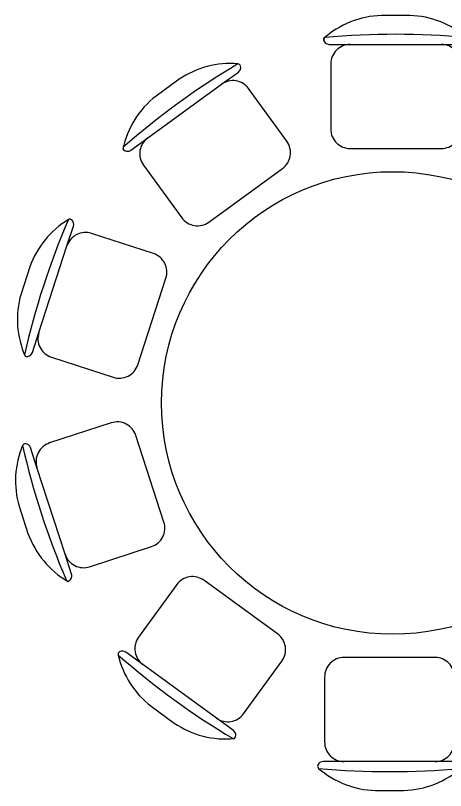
# Model space of a CAD drawing. Extents: x 1252172 to 1336272, y -987752 to -826269.
# Drawn here: x 1289710 to 1291199, y -877093 to -874412 of the extents above; entities that cross this region are included whole.
import ezdxf

# ---------------------------------------------------------------- set-up
doc = ezdxf.new("R2010")
doc.units = 0
doc.header["$LTSCALE"] = 1000
doc.layers.add('1-建筑底图', color=8, linetype='Continuous')
doc.layers.add('fur', color=253, linetype='Continuous')

# ---------------------------------------------------------------- blocks, each defined once
blk = doc.blocks.new('$plan$00002741')
at = {"layer": 'fur'}
for p, q in [((-146.9, 1240.2, 0), (168.1, 1240.2, 0)), ((-847.8, 917, 0), (-593, 1102.2, 0)), ((610.1, 1089.7, 0), (865, 904.6, 0)), ((-1224.9, 243.5, 0), (-1127.6, 543.1, 0)), ((1134.1, 523, 0), (1231.5, 223.4, 0)), ((-1134.1, -523, 0), (-1231.5, -223.4, 0)), ((1224.9, -243.5, 0), (1127.6, -543.1, 0)), ((-610.1, -1089.7, 0), (-865, -904.6, 0)), ((847.8, -917, 0), (593, -1102.2, 0)), ((146.9, -1240.2, 0), (-168.1, -1240.2, 0))]:
    blk.add_line(p, q, dxfattribs=at)
at = {"layer": 'fur', "elevation": 0}
for points in [[(-239.4, 1260.2, 0.414214), (-219.4, 1240.2), (-146.9, 1240.2, 0.414214), (-214.4, 1172.7), (-214.4, 947.7, 0.414214), (-146.9, 880.2), (168.1, 880.2, 0.414214), (235.6, 947.7), (235.6, 1172.7, 0.414214), (168.1, 1240.2), (240.6, 1240.2, 0.302537), (259.1, 1252.5, 0.324647), (256.3, 1264, 0.171658), (60.2, 1340.2), (-39, 1340.2, 0.176269)], [(-934.4, 878.8, 0.414214), (-906.5, 874.4), (-847.8, 917, 0.414214), (-862.8, 822.7), (-730.5, 640.7, 0.414214), (-636.2, 625.8), (-381.4, 810.9, 0.414214), (-366.5, 905.2), (-498.7, 1087.2, 0.414214), (-593, 1102.2), (-534.3, 1144.8, 0.302537), (-526.6, 1165.6, 0.324647), (-535.5, 1173.2, 0.171658), (-739.1, 1119.6), (-819.3, 1061.4, 0.176269)], [(547.1, 1160.3, 0.414214), (551.5, 1132.3), (610.1, 1089.7, 0.414214), (515.9, 1074.8), (383.6, 892.8, 0.414214), (398.5, 798.5), (653.4, 613.3, 0.414214), (747.7, 628.3), (879.9, 810.3, 0.414214), (865, 904.6), (923.6, 862, 0.302537), (945.8, 861.1, 0.324647), (950.3, 871.9, 0.171658), (836.4, 1048.9), (756.2, 1107.2, 0.176269)], [(-1272.5, 161.7, 0.414214), (-1247.3, 174.6), (-1224.9, 243.5, 0.414214), (-1181.6, 158.5), (-967.6, 89, 0.414214), (-882.6, 132.3), (-785.2, 431.9, 0.414214), (-828.5, 516.9), (-1042.5, 586.5, 0.414214), (-1127.6, 543.1), (-1105.2, 612.1, 0.302537), (-1111.2, 633.4, 0.324647), (-1122.9, 634.4, 0.171658), (-1256, 471.4), (-1286.7, 377.1, 0.176269)], [(1124.6, 617.1, 0.414214), (1111.7, 591.9), (1134.1, 523, 0.414214), (1049.1, 566.3), (835.1, 496.8, 0.414214), (791.8, 411.7), (889.1, 112.1, 0.414214), (974.2, 68.8), (1188.1, 138.3, 0.414214), (1231.5, 223.4), (1253.9, 154.4, 0.302537), (1271.3, 140.7, 0.324647), (1281.3, 146.8, 0.171658), (1293.2, 356.9), (1262.6, 451.2, 0.176269)], [(-1124.6, -617.1, 0.414214), (-1111.7, -591.9), (-1134.1, -523, 0.414214), (-1049.1, -566.3), (-835.1, -496.8, 0.414214), (-791.8, -411.7), (-889.1, -112.1, 0.414214), (-974.2, -68.8), (-1188.1, -138.3, 0.414214), (-1231.5, -223.4), (-1253.9, -154.4, 0.302537), (-1271.3, -140.7, 0.324647), (-1281.3, -146.8, 0.171658), (-1293.2, -356.9), (-1262.6, -451.2, 0.176269)], [(1272.5, -161.7, 0.414214), (1247.3, -174.6), (1224.9, -243.5, 0.414214), (1181.6, -158.5), (967.6, -89, 0.414214), (882.6, -132.3), (785.2, -431.9, 0.414214), (828.5, -516.9), (1042.5, -586.5, 0.414214), (1127.6, -543.1), (1105.2, -612.1, 0.302537), (1111.2, -633.4, 0.324647), (1122.9, -634.4, 0.171658), (1256, -471.4), (1286.7, -377.1, 0.176269)], [(-547.1, -1160.3, 0.414214), (-551.5, -1132.3), (-610.1, -1089.7, 0.414214), (-515.9, -1074.8), (-383.6, -892.8, 0.414214), (-398.5, -798.5), (-653.4, -613.3, 0.414214), (-747.7, -628.3), (-879.9, -810.3, 0.414214), (-865, -904.6), (-923.6, -862, 0.302537), (-945.8, -861.1, 0.324647), (-950.3, -871.9, 0.171658), (-836.4, -1048.9), (-756.2, -1107.2, 0.176269)], [(934.4, -878.8, 0.414214), (906.5, -874.4), (847.8, -917, 0.414214), (862.8, -822.7), (730.5, -640.7, 0.414214), (636.2, -625.8), (381.4, -810.9, 0.414214), (366.5, -905.2), (498.7, -1087.2, 0.414214), (593, -1102.2), (534.3, -1144.8, 0.302537), (526.6, -1165.6, 0.324647), (535.5, -1173.2, 0.171658), (739.1, -1119.6), (819.3, -1061.4, 0.176269)], [(239.4, -1260.2, 0.414214), (219.4, -1240.2), (146.9, -1240.2, 0.414214), (214.4, -1172.7), (214.4, -947.7, 0.414214), (146.9, -880.2), (-168.1, -880.2, 0.414214), (-235.6, -947.7), (-235.6, -1172.7, 0.414214), (-168.1, -1240.2), (-240.6, -1240.2, 0.302537), (-259.1, -1252.5, 0.324647), (-256.3, -1264, 0.171658), (-60.2, -1340.2), (39, -1340.2, 0.176269)]]:
    blk.add_lwpolyline(points, format="xyb", close=True, dxfattribs=at)
at = {"layer": 'fur'}
blk.add_circle((0, 0, 0), 800, dxfattribs=at)
for centre, radius, start, end in [((-228.6, 1256.4, 0), 10, 130.7265, 202.67), ((10.6, -1437.6, 0), 2712.7, 84.8023, 95.1977), ((853.6, -1156.8, 0), 2712.7, 120.8023, 131.1977), ((553.5, 1150.8, 0), 10, 94.7265, 166.67), ((-836.4, -1169.3, 0), 2712.7, 48.8023, 59.1977), ((-923.4, 882.1, 0), 10, 166.7265, 238.67), ((1370.5, -434.2, 0), 2712.7, 156.8023, 167.1977), ((1124.2, 605.7, 0), 10, 58.7265, 130.67), ((-1364, -454.3, 0), 2712.7, 12.8023, 23.1977), ((-1265.5, 170.8, 0), 10, 202.7265, 274.67), ((1364, 454.3, 0), 2712.7, 192.8023, 203.1977), ((1265.5, -170.8, 0), 10, 22.7265, 94.67), ((-1370.5, 434.2, 0), 2712.7, 336.8023, 347.1977), ((-1124.2, -605.7, 0), 10, 238.7265, 310.67), ((836.4, 1169.3, 0), 2712.7, 228.8023, 239.1977), ((-853.6, 1156.8, 0), 2712.7, 300.8023, 311.1977), ((923.4, -882.1, 0), 10, 346.7265, 58.67), ((-553.5, -1150.8, 0), 10, 274.7265, 346.67), ((228.6, -1256.4, 0), 10, 310.7265, 22.67), ((-10.6, 1437.6, 0), 2712.7, 264.8023, 275.1977)]:
    blk.add_arc(centre, radius, start, end, dxfattribs=at)
blk = doc.blocks.new('1-建筑底图')
at = {"layer": '1-建筑底图'}
blk.add_blockref('$plan$00002741', (11188.8, 31029.7), dxfattribs=at)

msp = doc.modelspace()

# ---------------------------------------------------------------- block references
at = {"layer": '1-建筑底图'}
msp.add_blockref('1-建筑底图', (1279827.2, -906782.4), dxfattribs=at)

doc.saveas('drawing.dxf')
